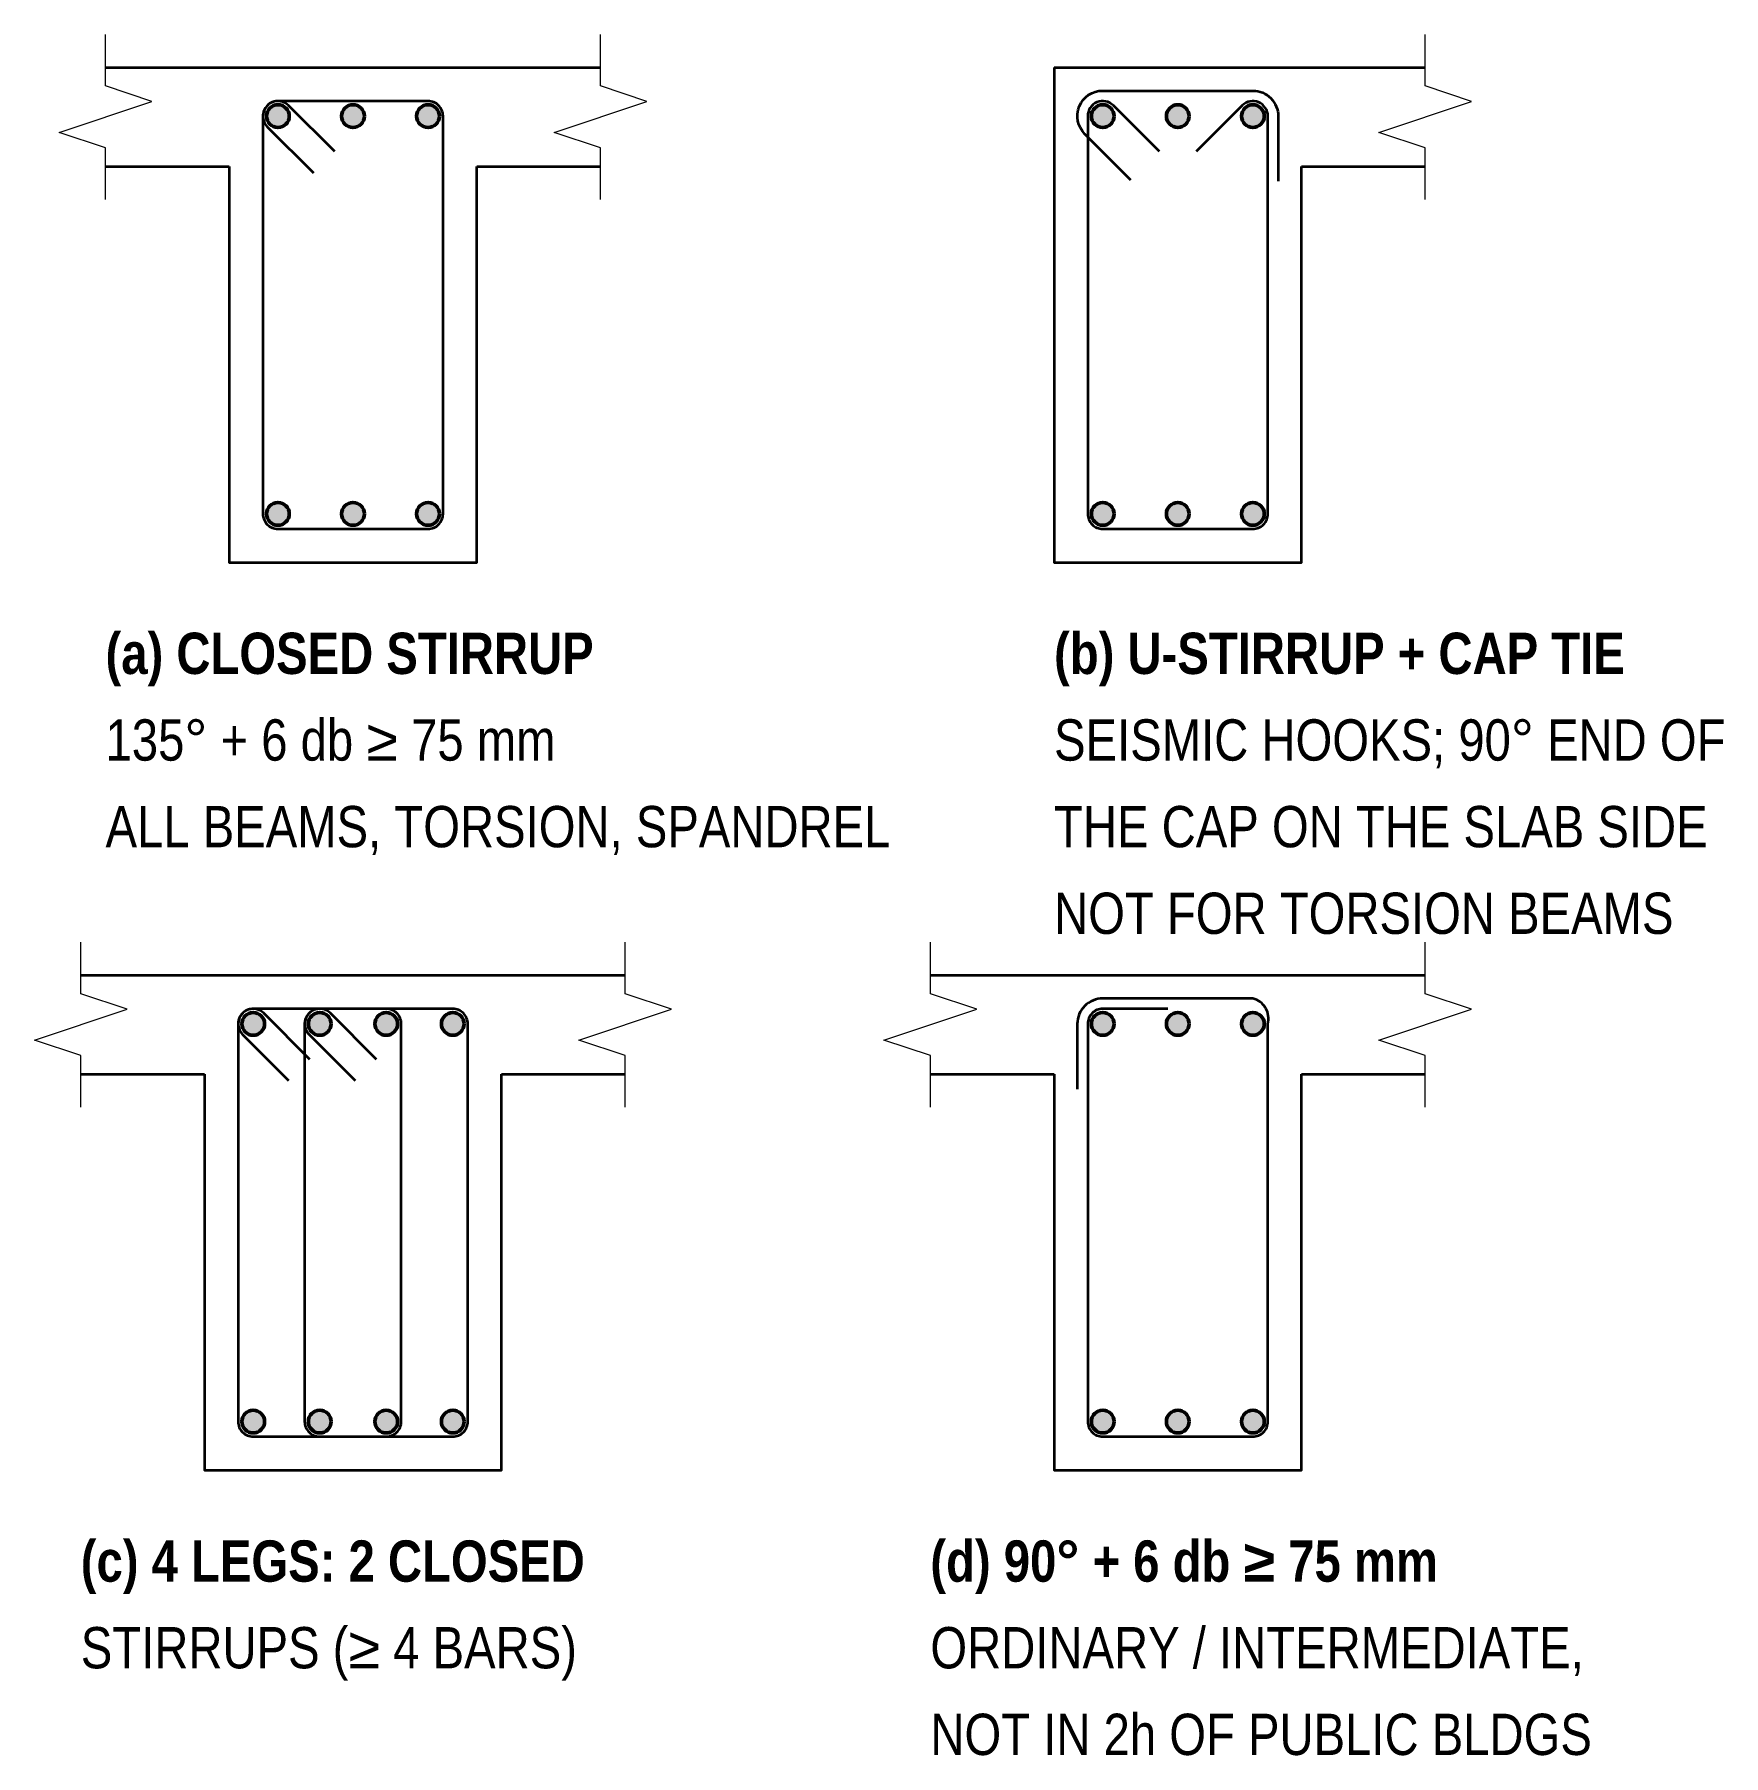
# Model space of a CAD drawing. Header units: millimetres. Extents: x 19764 to 21812, y -346 to 1740.
import ezdxf
from ezdxf.enums import TextEntityAlignment as Align

# ---------------------------------------------------------------- set-up
doc = ezdxf.new("R2010")
doc.units = ezdxf.units.MM
doc.header["$LTSCALE"] = 3.75
for name, color, linetype, lineweight in [('S-BREAK', 8, 'Continuous', 18), ('S-CONC', 4, 'Continuous', 35), ('S-REBR', 1, 'Continuous', 50), ('S-REBR-SEC', 30, 'Continuous', 35), ('S-TEXT', 7, 'Continuous', 18)]:
    doc.layers.add(name, color=color, linetype=linetype, lineweight=lineweight)
doc.styles.add('AN', font='ARIALN_0.TTF')
doc.styles.add('ANB', font='ARIALNB_0.TTF')

msp = doc.modelspace()

# ---------------------------------------------------------------- hatches: boundary and pattern name
at = {"layer": 'S-REBR'}
h = msp.add_hatch(color=256, dxfattribs=at)
h.dxf.hatch_style = 1
edge = h.paths.add_edge_path()
edge.add_arc((20059, 1641), 13.8, 0, 360)
h = msp.add_hatch(color=256, dxfattribs=at)
h.dxf.hatch_style = 1
edge = h.paths.add_edge_path()
edge.add_arc((20150, 1641), 13.8, 0, 360)
h = msp.add_hatch(color=256, dxfattribs=at)
h.dxf.hatch_style = 1
edge = h.paths.add_edge_path()
edge.add_arc((20241, 1641), 13.8, 0, 360)
h = msp.add_hatch(color=256, dxfattribs=at)
h.dxf.hatch_style = 1
edge = h.paths.add_edge_path()
edge.add_arc((21059, 1641), 13.8, 0, 360)
h = msp.add_hatch(color=256, dxfattribs=at)
h.dxf.hatch_style = 1
edge = h.paths.add_edge_path()
edge.add_arc((21150, 1641), 13.8, 0, 360)
h = msp.add_hatch(color=256, dxfattribs=at)
h.dxf.hatch_style = 1
edge = h.paths.add_edge_path()
edge.add_arc((21241, 1641), 13.8, 0, 360)
h = msp.add_hatch(color=256, dxfattribs=at)
h.dxf.hatch_style = 1
edge = h.paths.add_edge_path()
edge.add_arc((20059, 1159), 13.8, 0, 360)
h = msp.add_hatch(color=256, dxfattribs=at)
h.dxf.hatch_style = 1
edge = h.paths.add_edge_path()
edge.add_arc((20150, 1159), 13.8, 0, 360)
h = msp.add_hatch(color=256, dxfattribs=at)
h.dxf.hatch_style = 1
edge = h.paths.add_edge_path()
edge.add_arc((20241, 1159), 13.8, 0, 360)
h = msp.add_hatch(color=256, dxfattribs=at)
h.dxf.hatch_style = 1
edge = h.paths.add_edge_path()
edge.add_arc((21059, 1159), 13.8, 0, 360)
h = msp.add_hatch(color=256, dxfattribs=at)
h.dxf.hatch_style = 1
edge = h.paths.add_edge_path()
edge.add_arc((21150, 1159), 13.8, 0, 360)
h = msp.add_hatch(color=256, dxfattribs=at)
h.dxf.hatch_style = 1
edge = h.paths.add_edge_path()
edge.add_arc((21241, 1159), 13.8, 0, 360)
h = msp.add_hatch(color=256, dxfattribs=at)
h.dxf.hatch_style = 1
edge = h.paths.add_edge_path()
edge.add_arc((20029, 541), 13.8, 0, 360)
h = msp.add_hatch(color=256, dxfattribs=at)
h.dxf.hatch_style = 1
edge = h.paths.add_edge_path()
edge.add_arc((20109.7, 541), 13.8, 0, 360)
h = msp.add_hatch(color=256, dxfattribs=at)
h.dxf.hatch_style = 1
edge = h.paths.add_edge_path()
edge.add_arc((20190.3, 541), 13.8, 0, 360)
h = msp.add_hatch(color=256, dxfattribs=at)
h.dxf.hatch_style = 1
edge = h.paths.add_edge_path()
edge.add_arc((20271, 541), 13.8, 0, 360)
h = msp.add_hatch(color=256, dxfattribs=at)
h.dxf.hatch_style = 1
edge = h.paths.add_edge_path()
edge.add_arc((21059, 541), 13.8, 0, 360)
h = msp.add_hatch(color=256, dxfattribs=at)
h.dxf.hatch_style = 1
edge = h.paths.add_edge_path()
edge.add_arc((21150, 541), 13.8, 0, 360)
h = msp.add_hatch(color=256, dxfattribs=at)
h.dxf.hatch_style = 1
edge = h.paths.add_edge_path()
edge.add_arc((21241, 541), 13.8, 0, 360)
h = msp.add_hatch(color=256, dxfattribs=at)
h.dxf.hatch_style = 1
edge = h.paths.add_edge_path()
edge.add_arc((20029, 59), 13.8, 0, 360)
h = msp.add_hatch(color=256, dxfattribs=at)
h.dxf.hatch_style = 1
edge = h.paths.add_edge_path()
edge.add_arc((20109.7, 59), 13.8, 0, 360)
h = msp.add_hatch(color=256, dxfattribs=at)
h.dxf.hatch_style = 1
edge = h.paths.add_edge_path()
edge.add_arc((20190.3, 59), 13.8, 0, 360)
h = msp.add_hatch(color=256, dxfattribs=at)
h.dxf.hatch_style = 1
edge = h.paths.add_edge_path()
edge.add_arc((20271, 59), 13.8, 0, 360)
h = msp.add_hatch(color=256, dxfattribs=at)
h.dxf.hatch_style = 1
edge = h.paths.add_edge_path()
edge.add_arc((21059, 59), 13.8, 0, 360)
h = msp.add_hatch(color=256, dxfattribs=at)
h.dxf.hatch_style = 1
edge = h.paths.add_edge_path()
edge.add_arc((21150, 59), 13.8, 0, 360)
h = msp.add_hatch(color=256, dxfattribs=at)
h.dxf.hatch_style = 1
edge = h.paths.add_edge_path()
edge.add_arc((21241, 59), 13.8, 0, 360)

# ---------------------------------------------------------------- linework, layer by layer
at = {"layer": 'S-BREAK', "flags": 128}
for points in [[(19850, 1540), (19850, 1602.5), (19793.8, 1621.2), (19906.2, 1658.8), (19850, 1677.5), (19850, 1740)], [(20450, 1540), (20450, 1602.5), (20393.8, 1621.2), (20506.2, 1658.8), (20450, 1677.5), (20450, 1740)], [(21450, 1540), (21450, 1602.5), (21393.8, 1621.2), (21506.2, 1658.8), (21450, 1677.5), (21450, 1740)], [(19820, 440), (19820, 502.5), (19763.8, 521.2), (19876.2, 558.8), (19820, 577.5), (19820, 640)], [(20480, 440), (20480, 502.5), (20423.8, 521.2), (20536.2, 558.8), (20480, 577.5), (20480, 640)], [(20850, 440), (20850, 502.5), (20793.8, 521.2), (20906.2, 558.8), (20850, 577.5), (20850, 640)], [(21450, 440), (21450, 502.5), (21393.8, 521.2), (21506.2, 558.8), (21450, 577.5), (21450, 640)]]:
    msp.add_lwpolyline(points, dxfattribs=at)
at = {"layer": 'S-CONC'}
for p, q in [((19850, 1700), (20450, 1700)), ((21000, 1700), (21450, 1700)), ((19850, 1580), (20000, 1580)), ((20300, 1580), (20450, 1580)), ((21300, 1580), (21450, 1580)), ((19820, 600), (20480, 600)), ((20850, 600), (21450, 600)), ((19820, 480), (19970, 480)), ((20330, 480), (20480, 480)), ((20850, 480), (21000, 480)), ((21300, 480), (21450, 480))]:
    msp.add_line(p, q, dxfattribs=at)
at = {"layer": 'S-CONC', "flags": 128}
for points in [[(21000, 1700), (21000, 1100), (21300, 1100), (21300, 1580)], [(20000, 1580), (20000, 1100), (20300, 1100), (20300, 1580)], [(19970, 480), (19970, 0), (20330, 0), (20330, 480)], [(21000, 480), (21000, 0), (21300, 0), (21300, 480)]]:
    msp.add_lwpolyline(points, dxfattribs=at)
at = {"layer": 'S-REBR'}
for centre in [(20059, 1641), (20150, 1641), (20241, 1641), (21059, 1641), (21150, 1641), (21241, 1641), (20059, 1159), (20150, 1159), (20241, 1159), (21059, 1159), (21150, 1159), (21241, 1159), (20029, 541), (20109.7, 541), (20190.3, 541), (20271, 541), (21059, 541), (21150, 541), (21241, 541), (20029, 59), (20109.7, 59), (20190.3, 59), (20271, 59), (21059, 59), (21150, 59), (21241, 59)]:
    msp.add_circle(centre, 13.8, dxfattribs=at)
at = {"layer": 'S-REBR-SEC'}
for points in [[(21093.1, 1563.4), (21037.3, 1619.3, -0.668179), (21059, 1671.8), (21241, 1671.8, -0.414214), (21271.8, 1641), (21271.8, 1562)], [(21127.8, 1598), (21071.9, 1653.9, 0.668179), (21040.8, 1641), (21040.8, 1159, 0.414214), (21059, 1140.8), (21241, 1140.8, 0.414214), (21259.2, 1159), (21259.2, 1641, 0.668179), (21228.1, 1653.9), (21172.2, 1598)], [(21138, 559.2), (21059, 559.2, 0.414214), (21040.8, 541), (21040.8, 59, 0.414214), (21059, 40.8), (21241, 40.8, 0.414214), (21259.2, 59), (21259.2, 541, 0.414214), (21241, 571.8), (21059, 571.8, 0.414214), (21028.2, 541), (21028.2, 462)]]:
    msp.add_lwpolyline(points, format="xyb", dxfattribs=at)
at = {"layer": 'S-REBR-SEC', "flags": 128}
for points in [[(20127.8, 1598), (20071.9, 1653.9, 0.668179), (20040.8, 1641), (20040.8, 1159, 0.414214), (20059, 1140.8), (20241, 1140.8, 0.414214), (20259.2, 1159), (20259.2, 1641, 0.414214), (20241, 1659.2), (20059, 1659.2, 0.668179), (20046.1, 1628.1), (20102, 1572.2)], [(20097.8, 498), (20041.9, 553.9, 0.668179), (20010.8, 541), (20010.8, 59, 0.414214), (20029, 40.8), (20271, 40.8, 0.414214), (20289.2, 59), (20289.2, 541, 0.414214), (20271, 559.2), (20029, 559.2, 0.668179), (20016.1, 528.1), (20072, 472.2)], [(20178.4, 498), (20122.6, 553.9, 0.668179), (20091.4, 541), (20091.4, 59, 0.414214), (20109.7, 40.8), (20190.3, 40.8, 0.414214), (20208.6, 59), (20208.6, 541, 0.414214), (20190.3, 559.2), (20109.7, 559.2, 0.668179), (20096.8, 528.1), (20152.6, 472.2)]]:
    msp.add_lwpolyline(points, format="xyb", dxfattribs=at)

# ---------------------------------------------------------------- texts
at = {"layer": 'S-TEXT'}
for s, style, p in [('(a) CLOSED STIRRUP', 'ANB', (19850, 950)), ('(b) U-STIRRUP + CAP TIE', 'ANB', (21000, 950)), ('135° + 6 db ≥ 75 mm', 'AN', (19850, 845)), ('SEISMIC HOOKS; 90° END OF', 'AN', (21000, 845)), ('ALL BEAMS, TORSION, SPANDREL', 'AN', (19850, 740)), ('THE CAP ON THE SLAB SIDE', 'AN', (21000, 740)), ('NOT FOR TORSION BEAMS', 'AN', (21000, 635)), ('(c) 4 LEGS: 2 CLOSED', 'ANB', (19820, -150)), ('(d) 90° + 6 db ≥ 75 mm', 'ANB', (20850, -150)), ('STIRRUPS (≥ 4 BARS)', 'AN', (19820, -255)), ('ORDINARY / INTERMEDIATE,', 'AN', (20850, -255)), ('NOT IN 2h OF PUBLIC BLDGS', 'AN', (20850, -360))]:
    msp.add_text(s, height=50, dxfattribs=dict(at, style=style)).set_placement(p, align=Align.BOTTOM_LEFT)

doc.saveas('drawing.dxf')
